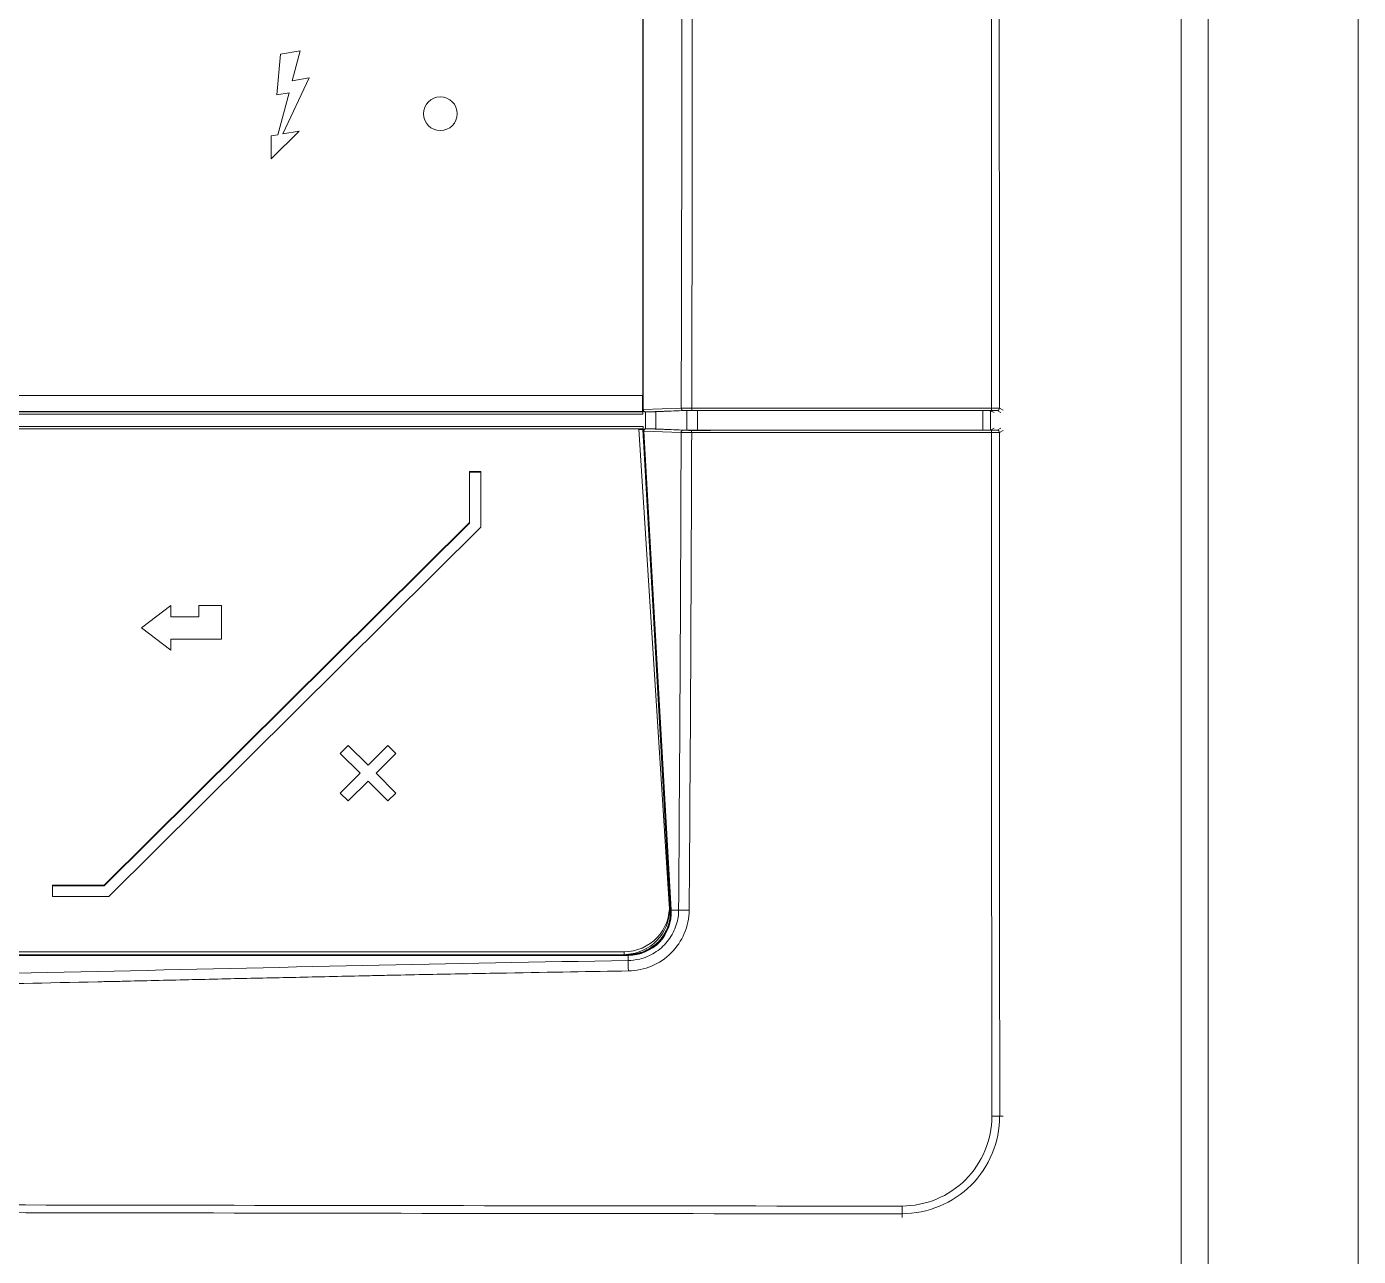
# Model space of a CAD drawing. Extents: x -76427 to 292734, y -42117 to 131250.
# Drawn here: x 14230.7 to 14348.9, y -37284.7 to -37175.6 of the extents above; entities that cross this region are included whole.
import ezdxf

# ---------------------------------------------------------------- set-up
doc = ezdxf.new("R2010")
doc.units = 0
doc.header["$LTSCALE"] = 10
doc.layers.add('XFM7P10PV$0$PV-EQ(50K)', color=252, linetype='Continuous', lineweight=9)
doc.layers.add('XFM7P10PV-200K$0$PV-EQ(50K)', color=22, linetype='Continuous', lineweight=9)

# ---------------------------------------------------------------- blocks, each defined once
blk = doc.blocks.new('XFM7P10PV-200K$0$A$Cf6a59fa3')
for p, q in [((2640, 1699.21), (2640, 1378.79)), ((2653.31, 1378.79), (2653.31, 1699.21)), ((2637.6, 1381.18), (2637.6, 1696.82)), ((2589.81, 1559.83), (2589.81, 1667.55)), ((2589.86, 1667.55), (2589.86, 1560.05)), ((2557.67, 1591.59), (2559.43, 1591.9)), ((2559.43, 1591.9), (2558.71, 1589.24)), ((2557.35, 1587.98), (2557.67, 1591.59)), ((2560.21, 1589.5), (2557.89, 1584.52)), ((2558.71, 1589.24), (2560.21, 1589.5)), ((2558.43, 1588.17), (2557.35, 1587.98)), ((2557.43, 1584.44), (2558.43, 1588.17)), ((2559.32, 1584.77), (2556.86, 1582.31)), ((2557.89, 1584.52), (2559.32, 1584.77)), ((2556.86, 1584.34), (2557.43, 1584.44)), ((2556.86, 1582.31), (2556.86, 1584.34)), ((2398.86, 1561.31), (2589.81, 1561.31)), ((2589.78, 1561.31), (2589.78, 1559.89)), ((2398.82, 1559.85), (2589.81, 1559.85)), ((2398.86, 1559.89), (2589.78, 1559.89)), ((2589.78, 1559.89), (2589.81, 1559.85)), ((2589.83, 1560.05), (2589.83, 1559.65)), ((2589.86, 1560.05), (2593.23, 1560.17)), ((2593.41, 1559.97), (2590.04, 1559.85)), ((2590.04, 1559.85), (2590.06, 1559.85)), ((2590.06, 1558.35), (2590.06, 1559.85)), ((2590.97, 1559.86), (2593.73, 1559.96)), ((2590.97, 1559.86), (2590.97, 1558.34)), ((2593.73, 1558.23), (2593.73, 1559.96)), ((2594.66, 1559.97), (2594.66, 1558.22)), ((2619.98, 1558.23), (2619.98, 1559.96)), ((2620.68, 1559.95), (2621, 1559.79)), ((2620.68, 1559.95), (2620.68, 1558.24)), ((2621.6, 1559.79), (2621.26, 1559.97)), ((2621.46, 1560.17), (2621.8, 1559.99)), ((2589.83, 1559.65), (2398.81, 1559.65)), ((2398.78, 1558.54), (2589.85, 1558.54)), ((2589.85, 1558.34), (2398.78, 1558.34)), ((2592.17, 1516.16), (2589.46, 1558.33)), ((2589.46, 1558.3), (2589.81, 1558.3)), ((2589.81, 1558.3), (2589.85, 1558.34)), ((2592.25, 1515.63), (2589.81, 1558.3)), ((2589.87, 1558.22), (2589.85, 1558.44)), ((2589.87, 1558.14), (2589.87, 1558.22)), ((2592.3, 1515.63), (2589.87, 1558.14)), ((2589.87, 1558.14), (2589.87, 1558.14)), ((2589.92, 1558.15), (2592.35, 1515.66)), ((2593.22, 1558.02), (2589.92, 1558.15)), ((2590.07, 1558.35), (2590.07, 1558.35)), ((2590.1, 1558.35), (2593.4, 1558.22)), ((2590.97, 1558.34), (2593.73, 1558.23)), ((2620.68, 1558.24), (2621, 1558.4)), ((2621.26, 1558.23), (2621.6, 1558.4)), ((2621.8, 1558.2), (2621.46, 1558.03)), ((2574.44, 1550.02), (2574.44, 1554.57)), ((2574.44, 1554.57), (2575.44, 1554.57)), ((2575.44, 1554.51), (2574.44, 1554.51)), ((2575.44, 1554.57), (2575.44, 1549.61)), ((2542.03, 1517.85), (2574.44, 1550.02)), ((2574.44, 1549.96), (2542.03, 1517.79)), ((2575.44, 1549.61), (2542.44, 1516.85)), ((2574.44, 1550.02), (2574.44, 1549.96)), ((2545.34, 1540.68), (2547.94, 1542.67)), ((2547.94, 1542.67), (2547.94, 1541.67)), ((2550.44, 1542.67), (2552.44, 1542.67)), ((2550.44, 1541.67), (2550.44, 1542.67)), ((2552.44, 1542.67), (2552.44, 1539.69)), ((2547.94, 1541.67), (2550.44, 1541.67)), ((2547.94, 1538.7), (2545.34, 1540.68)), ((2545.34, 1540.67), (2545.34, 1540.68)), ((2547.94, 1538.69), (2545.34, 1540.67)), ((2552.44, 1539.69), (2547.94, 1539.69)), ((2547.94, 1539.69), (2547.94, 1538.7)), ((2552.44, 1539.68), (2552.44, 1539.69)), ((2552.44, 1539.68), (2547.94, 1539.68)), ((2547.94, 1538.69), (2547.94, 1538.7)), ((2562.97, 1529.53), (2563.67, 1530.23)), ((2563.67, 1530.23), (2565.44, 1528.48)), ((2565.44, 1528.48), (2567.21, 1530.23)), ((2567.21, 1530.23), (2567.92, 1529.53)), ((2564.73, 1527.78), (2562.97, 1529.53)), ((2562.97, 1529.53), (2562.97, 1529.53)), ((2564.73, 1527.77), (2562.97, 1529.53)), ((2567.92, 1529.53), (2566.15, 1527.78)), ((2567.92, 1529.53), (2566.15, 1527.77)), ((2567.92, 1529.53), (2567.92, 1529.53)), ((2562.97, 1526.02), (2564.73, 1527.78)), ((2565.44, 1527.08), (2563.67, 1525.32)), ((2565.44, 1527.07), (2563.67, 1525.32)), ((2567.21, 1525.32), (2565.44, 1527.08)), ((2565.44, 1527.07), (2565.44, 1527.08)), ((2567.21, 1525.32), (2565.44, 1527.07)), ((2566.15, 1527.78), (2567.92, 1526.02)), ((2563.67, 1525.32), (2562.97, 1526.02)), ((2562.97, 1526.02), (2562.97, 1526.02)), ((2563.67, 1525.32), (2562.97, 1526.02)), ((2567.92, 1526.02), (2567.21, 1525.32)), ((2567.92, 1526.02), (2567.21, 1525.32)), ((2567.92, 1526.02), (2567.92, 1526.02)), ((2563.67, 1525.32), (2563.67, 1525.32)), ((2567.21, 1525.32), (2567.21, 1525.32)), ((2537.44, 1516.85), (2537.44, 1517.85)), ((2537.44, 1517.85), (2542.03, 1517.85)), ((2542.03, 1517.79), (2537.44, 1517.79)), ((2542.03, 1517.85), (2542.03, 1517.79)), ((2542.44, 1516.85), (2537.44, 1516.85)), ((2592.18, 1515.91), (2592.18, 1515.67)), ((2592.3, 1515.63), (2592.25, 1515.63)), ((2593, 1515.63), (2592.35, 1515.63)), ((2592.01, 1513.83), (2592, 1513.83)), ((2593.61, 1513.83), (2593.61, 1513.83)), ((2400.12, 1511.65), (2588.51, 1511.65)), ((2588.51, 1511.6), (2400.12, 1511.6)), ((2400.71, 1511.94), (2588.18, 1511.94)), ((2588.18, 1511.94), (2588.18, 1511.7)), ((2588.36, 1511.7), (2588.51, 1511.7)), ((2588.51, 1511.65), (2588.51, 1511.7)), ((2588.51, 1511.6), (2588.51, 1511.65)), ((2588.51, 1511.15), (2588.51, 1511.6)), ((2621.48, 1497.35), (2621.8, 1497.35)), ((2612.82, 1488.36), (2612.82, 1488.68))]:
    blk.add_line(p, q)
blk.add_circle((2571.86, 1586.31), 1.5)
for centre, major_axis, ratio, start_param, end_param in [((656.98, 1594.58), (0, -4587.73), 0.422264, 1.563297, 1.586704), ((2589.81, 1559.65), (0, -0.2), 0.017455, 2.653786, 3.124139), ((2590.31, 1560.05), (-0.5, 0), 0.010473, 5.846853, 6.051132), ((2590.04, 1560.05), (0.007, -0.2), 0.906194, 4.678481, 6.241901), ((2590.31, 1559.85), (0.3, 0), 0.017455, 2.70526, 2.760797), ((2590.06, 1559.87), (1, 0), 0.017455, 4.712389, 5.846853), ((2593.41, 1560.17), (0.007, -0.2), 0.906194, 4.678481, 6.241901), ((2594.64, 1559.95), (1, 0), 0.017455, 1.54491, 2.70526), ((2594.16, 1560.18), (0, -0.2), 0.026345, 0.017459, 1.563929), ((2619.98, 1559.95), (0.7, 0), 0.017455, 0.034907, 1.568903), ((2620.76, 1560.17), (0.7, 0), 0.010499, 0.034831, 1.569586), ((2620.76, 1560.18), (0, -0.2), 0.001138, 0.017453, 1.563914), ((2621.26, 1560.17), (0, -0.2), 0.999543, 0, 1.570187), ((2590.37, 1558.17), (-0.23, 4.1), 0.121673, 1.473688, 1.553212), ((2589.84, 1558.54), (0.011, -0.2), 0.017429, 0.016493, 1.038638), ((2590.07, 1558.15), (-0.145, 0.138), 0.999678, 5.505386, 7.095949), ((2590.07, 1558.15), (-0.2, -0.011), 0.999982, 4.657658, 6.283185), ((2590.37, 1558.15), (0.5, 0.011), 0.038033, 2.703078, 3.12532), ((2590.1, 1558.15), (0.007, 0.2), 0.906194, 0.041284, 1.604704), ((2590.06, 1558.33), (1, 0), 0.017455, 0.436332, 1.563803), ((2590.37, 1558.35), (-0.3, 0), 0.017594, 0.018594, 0.440836), ((654.64, 1594.6), (0, 4587.23), 0.422618, 4.695174, 4.704415), ((2593.4, 1558.02), (0.007, 0.2), 0.906194, 0.041284, 1.604704), ((2594.13, 1558.03), (-1, 0.001), 0.015405, 0.436287, 1.59715), ((2594.64, 1558.24), (1, 0), 0.017455, 3.577925, 4.738276), ((656.49, 1594.6), (0, -4588.89), 0.422266, 1.553584, 1.562823), ((2594.15, 1558.01), (0, 0.2), 0.026344, 4.705064, 6.265726), ((2619.98, 1558.24), (0.7, 0), 0.017455, 4.714282, 6.248279), ((2620.76, 1558.02), (0, 0.2), 0.001138, 4.705075, 6.265732), ((2620.76, 1558.03), (0.7, 0), 0.014555, 4.713538, 6.248294), ((2621.26, 1558.03), (0, 0.2), 0.999543, 4.712389, 6.282576), ((2795.85, 1594.6), (0, -4997.06), 0.034899, 4.719707, 4.731851), ((2588.18, 1515.91), (4, 0), 0.992546, 4.712389, 6.346996), ((2588.18, 1515.67), (4, 0), 0.992546, 4.75703, 6.283185), ((2592.8, 1515.66), (-0.499, -0.029), 0.121673, 5.84336, 6.265601), ((2592.8, 1515.63), (-0.499, -0.025), 0.107406, 5.844138, 6.26563), ((2593.9, 1515.63), (-1, 0.007), 0.015601, 0.436389, 1.597443), ((2588.51, 1510.25), (-0.014, 1), 0.030868, 4.695075, 5.846631), ((2620.78, 1497.35), (0.7, 0), 0.019449, 4.713504, 6.248272), ((2612.82, 1489.38), (0, -0.7), 0.008902, 0.034908, 1.549759)]:
    blk.add_ellipse(centre, major_axis=major_axis, ratio=ratio, start_param=start_param, end_param=end_param)
for points, knots in [([(2620.76, 1560.17), (2620.75, 1575.84), (2620.75, 1591.51), (2620.75, 1607.52), (2620.75, 1623.53), (2620.76, 1639.88), (2620.76, 1653.41), (2620.77, 1666.94), (2620.78, 1677.65), (2620.78, 1688.36)], [0, 0, 0, 0, 0.366697, 0.366697, 0.366697, 0.749354, 0.749354, 0.749354, 1, 1, 1, 1]), ([(2589.81, 1559.83), (2589.82, 1559.82), (2589.82, 1559.8), (2589.82, 1559.79), (2589.82, 1559.77), (2589.82, 1559.75), (2589.82, 1559.73), (2589.83, 1559.71), (2589.83, 1559.69), (2589.83, 1559.68), (2589.83, 1559.66), (2589.83, 1559.66), (2589.83, 1559.65)], [0, 0, 0, 0, 0.308752, 0.308752, 0.308752, 0.617035, 0.617035, 0.617035, 0.93049, 0.93049, 0.93049, 1, 1, 1, 1]), ([(2590.04, 1559.85), (2590.01, 1559.85), (2589.99, 1559.85), (2589.96, 1559.86), (2589.94, 1559.87), (2589.92, 1559.88), (2589.9, 1559.89), (2589.88, 1559.91), (2589.87, 1559.93), (2589.86, 1559.95), (2589.84, 1559.97), (2589.84, 1559.99), (2589.83, 1560.01), (2589.83, 1560.02), (2589.83, 1560.03), (2589.83, 1560.05)], [0, 0, 0, 0, 0.229156, 0.229156, 0.229156, 0.459161, 0.459161, 0.459161, 0.677018, 0.677018, 0.677018, 0.88663, 0.88663, 0.88663, 1, 1, 1, 1]), ([(2593.23, 1560.17), (2593.28, 1560.18), (2593.34, 1560.18), (2593.42, 1560.18), (2593.5, 1560.18), (2593.59, 1560.18), (2593.69, 1560.18), (2593.79, 1560.18), (2593.9, 1560.18), (2593.98, 1560.18), (2594.06, 1560.18), (2594.11, 1560.18), (2594.16, 1560.18)], [0, 0, 0, 0, 0.290964, 0.290964, 0.290964, 0.581942, 0.581942, 0.581942, 0.872869, 0.872869, 0.872869, 1, 1, 1, 1]), ([(2594.16, 1559.98), (2594.12, 1559.98), (2594.08, 1559.98), (2594.01, 1559.98), (2593.95, 1559.98), (2593.86, 1559.98), (2593.78, 1559.98), (2593.7, 1559.98), (2593.63, 1559.98), (2593.56, 1559.98), (2593.5, 1559.98), (2593.45, 1559.98), (2593.41, 1559.97)], [0, 0, 0, 0, 0.127126, 0.127126, 0.127126, 0.418045, 0.418045, 0.418045, 0.709025, 0.709025, 0.709025, 1, 1, 1, 1]), ([(2594.16, 1560.18), (2594.3, 1560.18), (2594.43, 1560.18), (2594.56, 1560.18), (2595.1, 1560.18), (2595.63, 1560.18), (2596.96, 1560.18), (2598.3, 1560.18), (2600.43, 1560.18), (2604.53, 1560.18), (2608.63, 1560.18), (2614.69, 1560.17), (2620.76, 1560.17)], [0, 0, 0, 0, 0.015039, 0.015039, 0.015039, 0.075197, 0.075197, 0.075197, 0.315828, 0.315828, 0.315828, 1, 1, 1, 1]), ([(2594.66, 1559.97), (2595.76, 1559.97), (2596.85, 1559.97), (2598.66, 1559.97), (2600.47, 1559.97), (2602.99, 1559.97), (2605.51, 1559.97), (2608.04, 1559.97), (2610.56, 1559.97), (2613.09, 1559.97), (2615.39, 1559.97), (2617.69, 1559.96), (2619.98, 1559.96)], [0, 0, 0, 0, 0.129598, 0.129598, 0.129598, 0.428612, 0.428612, 0.428612, 0.727627, 0.727627, 0.727627, 1, 1, 1, 1]), ([(2621.26, 1559.97), (2621.25, 1559.97), (2621.25, 1559.97), (2621.24, 1559.97), (2621.23, 1559.97), (2621.21, 1559.97), (2621.18, 1559.97), (2621.15, 1559.97), (2621.11, 1559.97), (2621.07, 1559.97), (2621.02, 1559.97), (2620.97, 1559.97), (2620.92, 1559.98), (2620.87, 1559.98), (2620.81, 1559.98), (2620.76, 1559.98)], [0, 0, 0, 0, 0.120214, 0.120214, 0.120214, 0.340222, 0.340222, 0.340222, 0.560168, 0.560168, 0.560168, 0.780083, 0.780083, 0.780083, 1, 1, 1, 1]), ([(2589.85, 1558.54), (2589.85, 1558.52), (2589.85, 1558.5), (2589.85, 1558.48), (2589.85, 1558.47), (2589.85, 1558.45), (2589.85, 1558.44)], [0, 0, 0, 0, 0.636696, 0.636696, 0.636696, 1, 1, 1, 1]), ([(2593.4, 1558.22), (2593.42, 1558.22), (2593.44, 1558.22), (2593.48, 1558.22), (2593.51, 1558.22), (2593.58, 1558.22), (2593.65, 1558.22), (2593.72, 1558.22), (2593.8, 1558.21), (2593.89, 1558.21), (2593.97, 1558.21), (2594.06, 1558.21), (2594.15, 1558.21)], [0, 0, 0, 0, 0.127311, 0.127311, 0.127311, 0.418207, 0.418207, 0.418207, 0.709104, 0.709104, 0.709104, 1, 1, 1, 1]), ([(2620.76, 1558.02), (2620.62, 1558.02), (2620.49, 1558.02), (2620.36, 1558.02), (2619.82, 1558.02), (2619.29, 1558.02), (2617.96, 1558.02), (2616.62, 1558.02), (2614.49, 1558.02), (2610.39, 1558.02), (2606.29, 1558.02), (2600.22, 1558.01), (2594.16, 1558.01)], [0, 0, 0, 0, 0.015035, 0.015035, 0.015035, 0.075175, 0.075175, 0.075175, 0.315738, 0.315738, 0.315738, 1, 1, 1, 1]), ([(2594.66, 1558.22), (2597.19, 1558.23), (2599.71, 1558.23), (2602.23, 1558.23), (2604.76, 1558.23), (2607.28, 1558.23), (2609.81, 1558.23), (2612.33, 1558.23), (2614.85, 1558.23), (2616.55, 1558.23), (2618.25, 1558.23), (2619.12, 1558.23), (2619.98, 1558.23)], [0, 0, 0, 0, 0.299014, 0.299014, 0.299014, 0.598029, 0.598029, 0.598029, 0.897043, 0.897043, 0.897043, 1, 1, 1, 1]), ([(2620.76, 1558.22), (2620.79, 1558.22), (2620.82, 1558.22), (2620.86, 1558.22), (2620.9, 1558.22), (2620.96, 1558.22), (2621.01, 1558.22), (2621.05, 1558.22), (2621.1, 1558.22), (2621.14, 1558.22), (2621.17, 1558.22), (2621.2, 1558.22), (2621.22, 1558.23), (2621.24, 1558.23), (2621.25, 1558.23), (2621.26, 1558.23)], [0, 0, 0, 0, 0.119982, 0.119982, 0.119982, 0.339975, 0.339975, 0.339975, 0.55998, 0.55998, 0.55998, 0.77999, 0.77999, 0.77999, 1, 1, 1, 1]), ([(2620.79, 1497.33), (2620.79, 1497.8), (2620.78, 1498.27), (2620.78, 1498.73), (2620.78, 1500.6), (2620.78, 1502.47), (2620.78, 1507.13), (2620.78, 1511.8), (2620.77, 1519.26), (2620.77, 1528.21), (2620.76, 1537.16), (2620.76, 1547.59), (2620.76, 1558.02)], [0, 0, 0, 0, 0.023068, 0.023068, 0.023068, 0.115339, 0.115339, 0.115339, 0.484427, 0.484427, 0.484427, 1, 1, 1, 1]), ([(2588.51, 1511.7), (2588.93, 1511.7), (2589.36, 1511.77), (2589.75, 1511.91), (2590.15, 1512.05), (2590.52, 1512.25), (2590.85, 1512.51), (2591.18, 1512.77), (2591.46, 1513.09), (2591.69, 1513.45), (2591.91, 1513.8), (2592.07, 1514.19), (2592.16, 1514.56), (2592.24, 1514.94), (2592.27, 1515.29), (2592.25, 1515.63)], [0, 0, 0, 0, 0.207182, 0.207182, 0.207182, 0.414427, 0.414427, 0.414427, 0.621796, 0.621796, 0.621796, 0.828917, 0.828917, 0.828917, 1, 1, 1, 1]), ([(2592.35, 1515.63), (2592.41, 1514.6), (2592.02, 1513.54), (2590.59, 1512.05), (2589.56, 1511.6), (2588.51, 1511.6)], [0, 0, 0, 0, 0.5, 0.5, 1, 1, 1, 1]), ([(2588.51, 1511.15), (2588.51, 1511.15), (2588.51, 1511.15), (2588.51, 1511.15), (2588.83, 1511.16), (2589.15, 1511.2), (2589.55, 1511.29), (2589.95, 1511.38), (2590.43, 1511.58), (2590.86, 1511.84), (2591.29, 1512.11), (2591.68, 1512.45), (2591.99, 1512.84), (2592.31, 1513.23), (2592.56, 1513.68), (2592.73, 1514.15), (2592.9, 1514.63), (2592.99, 1515.13), (2593, 1515.38), (2593, 1515.63), (2593, 1515.63), (2593, 1515.63)], [0, 0, 0, 0, 0.000009, 0.000009, 0.000009, 0.134863, 0.134863, 0.134863, 0.353111, 0.353111, 0.353111, 0.569371, 0.569371, 0.569371, 0.784753, 0.784753, 0.784753, 0.999991, 0.999991, 0.999991, 1, 1, 1, 1]), ([(2588.51, 1511.65), (2589.54, 1511.65), (2590.56, 1512.09), (2591.97, 1513.55), (2592.36, 1514.58), (2592.3, 1515.61)], [0, 0, 0, 0, 0.5, 0.5, 1, 1, 1, 1]), ([(2593.93, 1515.62), (2593.92, 1514.2), (2593.33, 1512.82), (2591.35, 1510.84), (2589.96, 1510.25), (2588.54, 1510.23)], [0, 0, 0, 0, 0.5, 0.5, 1, 1, 1, 1]), ([(2592.3, 1515.61), (2592.3, 1515.62), (2592.3, 1515.63), (2592.3, 1515.63), (2592.3, 1515.63), (2592.3, 1515.63), (2592.3, 1515.63)], [0, 0, 0, 0, 0.997539, 0.997539, 0.997539, 1, 1, 1, 1]), ([(2588.54, 1510.23), (2585.31, 1510.18), (2581.68, 1510.12), (2575.76, 1510.01), (2573.71, 1509.98), (2570.52, 1509.91), (2569.44, 1509.89), (2567.79, 1509.86), (2566.96, 1509.84), (2566.12, 1509.82), (2565.56, 1509.81), (2565.25, 1509.8), (2562.97, 1509.75), (2560.98, 1509.71), (2558.04, 1509.64), (2557.07, 1509.62), (2555.14, 1509.58), (2554.22, 1509.56), (2551.23, 1509.49), (2549.25, 1509.44), (2546.31, 1509.38), (2544.84, 1509.34), (2543.15, 1509.3), (2542.42, 1509.29), (2541.94, 1509.28), (2541.74, 1509.27), (2536.92, 1509.17), (2532.74, 1509.08), (2526.88, 1508.96), (2524.99, 1508.93), (2522.27, 1508.88), (2521.37, 1508.87), (2520.06, 1508.85), (2519.41, 1508.84), (2518.76, 1508.83), (2518.33, 1508.82), (2518.17, 1508.82), (2509.69, 1508.7), (2501.92, 1508.64), (2490.55, 1508.64), (2486.71, 1508.65), (2480.83, 1508.7), (2478.85, 1508.71), (2475.84, 1508.75), (2474.84, 1508.76), (2473.31, 1508.78), (2472.55, 1508.79), (2471.78, 1508.8), (2471.27, 1508.81), (2470.97, 1508.81), (2467.37, 1508.87), (2463.74, 1508.93), (2457.88, 1509.04), (2455.86, 1509.08), (2452.7, 1509.15), (2451.63, 1509.17), (2449.99, 1509.21), (2449.17, 1509.22), (2448.19, 1509.25), (2447.76, 1509.25), (2447.48, 1509.26), (2447.3, 1509.27), (2445.6, 1509.3), (2443.83, 1509.34), (2440.89, 1509.41), (2439.87, 1509.43), (2438.26, 1509.47), (2437.71, 1509.48), (2436.87, 1509.5), (2436.58, 1509.51), (2436.01, 1509.52), (2435.66, 1509.53), (2433.52, 1509.58), (2431.59, 1509.62), (2428.65, 1509.69), (2427.16, 1509.72), (2425.66, 1509.75), (2424.66, 1509.78), (2424.19, 1509.79), (2415.09, 1509.98), (2407.12, 1510.13), (2400.09, 1510.23)], [0, 0, 0, 0, 0.0625, 0.0625, 0.09375, 0.09375, 0.109375, 0.109375, 0.117187, 0.121094, 0.121094, 0.125, 0.125, 0.15625, 0.15625, 0.171875, 0.171875, 0.1875, 0.1875, 0.21875, 0.21875, 0.234375, 0.242187, 0.246094, 0.246094, 0.25, 0.25, 0.3125, 0.3125, 0.34375, 0.34375, 0.359375, 0.359375, 0.367187, 0.371094, 0.371094, 0.375, 0.375, 0.5, 0.5, 0.5625, 0.5625, 0.59375, 0.59375, 0.609375, 0.609375, 0.617187, 0.621094, 0.621094, 0.625, 0.625, 0.6875, 0.6875, 0.71875, 0.71875, 0.734375, 0.734375, 0.742187, 0.746094, 0.748047, 0.748047, 0.75, 0.75, 0.78125, 0.78125, 0.796875, 0.796875, 0.804687, 0.804687, 0.808594, 0.808594, 0.8125, 0.8125, 0.84375, 0.84375, 0.859375, 0.867187, 0.867187, 0.875, 0.875, 1, 1, 1, 1]), ([(2400.12, 1511.15), (2431.53, 1510.7), (2462.87, 1509.56), (2525.76, 1509.56), (2557.11, 1510.7), (2588.51, 1511.15)], [0, 0, 0, 0, 0.5, 0.5, 1, 1, 1, 1]), ([(2621.48, 1497.35), (2621.49, 1495.06), (2620.55, 1492.82), (2617.35, 1489.62), (2615.11, 1488.68), (2612.82, 1488.68)], [0, 0, 0, 0, 0.5, 0.5, 1, 1, 1, 1]), ([(2612.82, 1489.36), (2614.93, 1489.36), (2616.99, 1490.23), (2619.93, 1493.17), (2620.79, 1495.23), (2620.79, 1497.33)], [0, 0, 0, 0, 0.5, 0.5, 1, 1, 1, 1]), ([(2375.81, 1489.36), (2395.57, 1489.37), (2415.32, 1489.4), (2454.79, 1489.46), (2474.52, 1489.5), (2514.06, 1489.5), (2533.81, 1489.46), (2573.3, 1489.4), (2593.05, 1489.37), (2612.82, 1489.36)], [0, 0, 0, 0, 0.25, 0.25, 0.5, 0.5, 0.75, 0.75, 1, 1, 1, 1]), ([(2612.82, 1488.68), (2593.05, 1488.68), (2573.31, 1488.71), (2533.83, 1488.78), (2514.09, 1488.81), (2474.55, 1488.81), (2454.81, 1488.78), (2415.33, 1488.71), (2395.58, 1488.68), (2375.82, 1488.68)], [0, 0, 0, 0, 0.25, 0.25, 0.5, 0.5, 0.75, 0.75, 1, 1, 1, 1])]:
    blk.add_open_spline(points, degree=3, knots=knots)
for points in [[(2621.48, 1688.35), (2621.45, 1645.63), (2621.45, 1602.9), (2621.46, 1560.17)], [(2593.23, 1560.17), (2593.34, 1595.97), (2593.28, 1631.76), (2593.04, 1667.55)], [(2620.76, 1559.98), (2611.89, 1559.98), (2603.02, 1559.98), (2594.16, 1559.98)], [(2590.06, 1558.35), (2590.06, 1558.35), (2590.07, 1558.35), (2590.07, 1558.35)], [(2594.15, 1558.21), (2603.02, 1558.22), (2611.89, 1558.22), (2620.76, 1558.22)], [(2592.35, 1515.66), (2592.35, 1515.65), (2592.35, 1515.64), (2592.35, 1515.63)]]:
    blk.add_open_spline(points, degree=3)
blk = doc.blocks.new('XFM7P10PV-200K')
at = {"layer": 'XFM7P10PV-200K$0$PV-EQ(50K)'}
blk.add_blockref('XFM7P10PV-200K$0$A$Cf6a59fa3', (11695.6, -38769.63), dxfattribs=at)
blk = doc.blocks.new('XFM7P10PV$0$A$Cf6a59fa3')
for p, q in [((2640, 1699.21), (2640, 1378.79)), ((2653.31, 1378.79), (2653.31, 1699.21)), ((2637.6, 1381.18), (2637.6, 1696.82)), ((2589.81, 1559.83), (2589.81, 1667.55)), ((2589.86, 1667.55), (2589.86, 1560.05)), ((2557.67, 1591.59), (2559.43, 1591.9)), ((2559.43, 1591.9), (2558.71, 1589.24)), ((2557.35, 1587.98), (2557.67, 1591.59)), ((2560.21, 1589.5), (2557.89, 1584.52)), ((2558.71, 1589.24), (2560.21, 1589.5)), ((2558.43, 1588.17), (2557.35, 1587.98)), ((2557.43, 1584.44), (2558.43, 1588.17)), ((2559.32, 1584.77), (2556.86, 1582.31)), ((2557.89, 1584.52), (2559.32, 1584.77)), ((2556.86, 1584.34), (2557.43, 1584.44)), ((2556.86, 1582.31), (2556.86, 1584.34)), ((2398.86, 1561.31), (2589.81, 1561.31)), ((2589.78, 1561.31), (2589.78, 1559.89)), ((2398.82, 1559.85), (2589.81, 1559.85)), ((2398.86, 1559.89), (2589.78, 1559.89)), ((2589.78, 1559.89), (2589.81, 1559.85)), ((2589.83, 1560.05), (2589.83, 1559.65)), ((2589.86, 1560.05), (2593.23, 1560.17)), ((2593.41, 1559.97), (2590.04, 1559.85)), ((2590.04, 1559.85), (2590.06, 1559.85)), ((2590.06, 1558.35), (2590.06, 1559.85)), ((2590.97, 1559.86), (2593.73, 1559.96)), ((2590.97, 1559.86), (2590.97, 1558.34)), ((2593.73, 1558.23), (2593.73, 1559.96)), ((2594.66, 1559.97), (2594.66, 1558.22)), ((2619.98, 1558.23), (2619.98, 1559.96)), ((2620.68, 1559.95), (2621, 1559.79)), ((2620.68, 1559.95), (2620.68, 1558.24)), ((2621.6, 1559.79), (2621.26, 1559.97)), ((2621.46, 1560.17), (2621.8, 1559.99)), ((2589.83, 1559.65), (2398.81, 1559.65)), ((2398.78, 1558.54), (2589.85, 1558.54)), ((2589.85, 1558.34), (2398.78, 1558.34)), ((2592.17, 1516.16), (2589.46, 1558.33)), ((2589.46, 1558.3), (2589.81, 1558.3)), ((2589.81, 1558.3), (2589.85, 1558.34)), ((2592.25, 1515.63), (2589.81, 1558.3)), ((2589.87, 1558.22), (2589.85, 1558.44)), ((2589.87, 1558.14), (2589.87, 1558.22)), ((2592.3, 1515.63), (2589.87, 1558.14)), ((2589.87, 1558.14), (2589.87, 1558.14)), ((2589.92, 1558.15), (2592.35, 1515.66)), ((2593.22, 1558.02), (2589.92, 1558.15)), ((2590.07, 1558.35), (2590.07, 1558.35)), ((2590.1, 1558.35), (2593.4, 1558.22)), ((2590.97, 1558.34), (2593.73, 1558.23)), ((2620.68, 1558.24), (2621, 1558.4)), ((2621.26, 1558.23), (2621.6, 1558.4)), ((2621.8, 1558.2), (2621.46, 1558.03)), ((2574.44, 1550.02), (2574.44, 1554.57)), ((2574.44, 1554.57), (2575.44, 1554.57)), ((2575.44, 1554.51), (2574.44, 1554.51)), ((2575.44, 1554.57), (2575.44, 1549.61)), ((2542.03, 1517.85), (2574.44, 1550.02)), ((2574.44, 1549.96), (2542.03, 1517.79)), ((2575.44, 1549.61), (2542.44, 1516.85)), ((2574.44, 1550.02), (2574.44, 1549.96)), ((2545.34, 1540.68), (2547.94, 1542.67)), ((2547.94, 1542.67), (2547.94, 1541.67)), ((2550.44, 1542.67), (2552.44, 1542.67)), ((2550.44, 1541.67), (2550.44, 1542.67)), ((2552.44, 1542.67), (2552.44, 1539.69)), ((2547.94, 1541.67), (2550.44, 1541.67)), ((2547.94, 1538.7), (2545.34, 1540.68)), ((2545.34, 1540.67), (2545.34, 1540.68)), ((2547.94, 1538.69), (2545.34, 1540.67)), ((2552.44, 1539.69), (2547.94, 1539.69)), ((2547.94, 1539.69), (2547.94, 1538.7)), ((2552.44, 1539.68), (2552.44, 1539.69)), ((2552.44, 1539.68), (2547.94, 1539.68)), ((2547.94, 1538.69), (2547.94, 1538.7)), ((2562.97, 1529.53), (2563.67, 1530.23)), ((2563.67, 1530.23), (2565.44, 1528.48)), ((2565.44, 1528.48), (2567.21, 1530.23)), ((2567.21, 1530.23), (2567.92, 1529.53)), ((2564.73, 1527.78), (2562.97, 1529.53)), ((2562.97, 1529.53), (2562.97, 1529.53)), ((2564.73, 1527.77), (2562.97, 1529.53)), ((2567.92, 1529.53), (2566.15, 1527.78)), ((2567.92, 1529.53), (2566.15, 1527.77)), ((2567.92, 1529.53), (2567.92, 1529.53)), ((2562.97, 1526.02), (2564.73, 1527.78)), ((2565.44, 1527.08), (2563.67, 1525.32)), ((2565.44, 1527.07), (2563.67, 1525.32)), ((2567.21, 1525.32), (2565.44, 1527.08)), ((2565.44, 1527.07), (2565.44, 1527.08)), ((2567.21, 1525.32), (2565.44, 1527.07)), ((2566.15, 1527.78), (2567.92, 1526.02)), ((2563.67, 1525.32), (2562.97, 1526.02)), ((2562.97, 1526.02), (2562.97, 1526.02)), ((2563.67, 1525.32), (2562.97, 1526.02)), ((2567.92, 1526.02), (2567.21, 1525.32)), ((2567.92, 1526.02), (2567.21, 1525.32)), ((2567.92, 1526.02), (2567.92, 1526.02)), ((2563.67, 1525.32), (2563.67, 1525.32)), ((2567.21, 1525.32), (2567.21, 1525.32)), ((2537.44, 1516.85), (2537.44, 1517.85)), ((2537.44, 1517.85), (2542.03, 1517.85)), ((2542.03, 1517.79), (2537.44, 1517.79)), ((2542.03, 1517.85), (2542.03, 1517.79)), ((2542.44, 1516.85), (2537.44, 1516.85)), ((2592.18, 1515.91), (2592.18, 1515.67)), ((2592.3, 1515.63), (2592.25, 1515.63)), ((2593, 1515.63), (2592.35, 1515.63)), ((2592.01, 1513.83), (2592, 1513.83)), ((2593.61, 1513.83), (2593.61, 1513.83)), ((2400.12, 1511.65), (2588.51, 1511.65)), ((2588.51, 1511.6), (2400.12, 1511.6)), ((2400.71, 1511.94), (2588.18, 1511.94)), ((2588.18, 1511.94), (2588.18, 1511.7)), ((2588.36, 1511.7), (2588.51, 1511.7)), ((2588.51, 1511.65), (2588.51, 1511.7)), ((2588.51, 1511.6), (2588.51, 1511.65)), ((2588.51, 1511.15), (2588.51, 1511.6)), ((2621.48, 1497.35), (2621.8, 1497.35)), ((2612.82, 1488.36), (2612.82, 1488.68))]:
    blk.add_line(p, q)
blk.add_circle((2571.86, 1586.31), 1.5)
for centre, major_axis, ratio, start_param, end_param in [((656.98, 1594.58), (0, -4587.73), 0.422264, 1.563297, 1.586704), ((2589.81, 1559.65), (0, -0.2), 0.017455, 2.653786, 3.124139), ((2590.31, 1560.05), (-0.5, 0), 0.010473, 5.846853, 6.051132), ((2590.04, 1560.05), (0.007, -0.2), 0.906194, 4.678481, 6.241901), ((2590.31, 1559.85), (0.3, 0), 0.017455, 2.70526, 2.760797), ((2590.06, 1559.87), (1, 0), 0.017455, 4.712389, 5.846853), ((2593.41, 1560.17), (0.007, -0.2), 0.906194, 4.678481, 6.241901), ((2594.64, 1559.95), (1, 0), 0.017455, 1.54491, 2.70526), ((2594.16, 1560.18), (0, -0.2), 0.026345, 0.017459, 1.563929), ((2619.98, 1559.95), (0.7, 0), 0.017455, 0.034907, 1.568903), ((2620.76, 1560.17), (0.7, 0), 0.010499, 0.034831, 1.569586), ((2620.76, 1560.18), (0, -0.2), 0.001138, 0.017453, 1.563914), ((2621.26, 1560.17), (0, -0.2), 0.999543, 0, 1.570187), ((2590.37, 1558.17), (-0.23, 4.1), 0.121673, 1.473688, 1.553212), ((2589.84, 1558.54), (0.011, -0.2), 0.017429, 0.016493, 1.038638), ((2590.07, 1558.15), (-0.145, 0.138), 0.999678, 5.505386, 7.095949), ((2590.07, 1558.15), (-0.2, -0.011), 0.999982, 4.657658, 6.283185), ((2590.37, 1558.15), (0.5, 0.011), 0.038033, 2.703078, 3.12532), ((2590.1, 1558.15), (0.007, 0.2), 0.906194, 0.041284, 1.604704), ((2590.06, 1558.33), (1, 0), 0.017455, 0.436332, 1.563803), ((2590.37, 1558.35), (-0.3, 0), 0.017594, 0.018594, 0.440836), ((654.64, 1594.6), (0, 4587.23), 0.422618, 4.695174, 4.704415), ((2593.4, 1558.02), (0.007, 0.2), 0.906194, 0.041284, 1.604704), ((2594.13, 1558.03), (-1, 0.001), 0.015405, 0.436287, 1.59715), ((2594.64, 1558.24), (1, 0), 0.017455, 3.577925, 4.738276), ((656.49, 1594.6), (0, -4588.89), 0.422266, 1.553584, 1.562823), ((2594.15, 1558.01), (0, 0.2), 0.026344, 4.705064, 6.265726), ((2619.98, 1558.24), (0.7, 0), 0.017455, 4.714282, 6.248279), ((2620.76, 1558.02), (0, 0.2), 0.001138, 4.705075, 6.265732), ((2620.76, 1558.03), (0.7, 0), 0.014555, 4.713538, 6.248294), ((2621.26, 1558.03), (0, 0.2), 0.999543, 4.712389, 6.282576), ((2795.85, 1594.6), (0, -4997.06), 0.034899, 4.719707, 4.731851), ((2588.18, 1515.91), (4, 0), 0.992546, 4.712389, 6.346996), ((2588.18, 1515.67), (4, 0), 0.992546, 4.75703, 6.283185), ((2592.8, 1515.66), (-0.499, -0.029), 0.121673, 5.84336, 6.265601), ((2592.8, 1515.63), (-0.499, -0.025), 0.107406, 5.844138, 6.26563), ((2593.9, 1515.63), (-1, 0.007), 0.015601, 0.436389, 1.597443), ((2588.51, 1510.25), (-0.014, 1), 0.030868, 4.695075, 5.846631), ((2620.78, 1497.35), (0.7, 0), 0.019449, 4.713504, 6.248272), ((2612.82, 1489.38), (0, -0.7), 0.008902, 0.034908, 1.549759)]:
    blk.add_ellipse(centre, major_axis=major_axis, ratio=ratio, start_param=start_param, end_param=end_param)
for points, knots in [([(2620.76, 1560.17), (2620.75, 1575.84), (2620.75, 1591.51), (2620.75, 1607.52), (2620.75, 1623.53), (2620.76, 1639.88), (2620.76, 1653.41), (2620.77, 1666.94), (2620.78, 1677.65), (2620.78, 1688.36)], [0, 0, 0, 0, 0.366697, 0.366697, 0.366697, 0.749354, 0.749354, 0.749354, 1, 1, 1, 1]), ([(2589.81, 1559.83), (2589.82, 1559.82), (2589.82, 1559.8), (2589.82, 1559.79), (2589.82, 1559.77), (2589.82, 1559.75), (2589.82, 1559.73), (2589.83, 1559.71), (2589.83, 1559.69), (2589.83, 1559.68), (2589.83, 1559.66), (2589.83, 1559.66), (2589.83, 1559.65)], [0, 0, 0, 0, 0.308752, 0.308752, 0.308752, 0.617035, 0.617035, 0.617035, 0.93049, 0.93049, 0.93049, 1, 1, 1, 1]), ([(2590.04, 1559.85), (2590.01, 1559.85), (2589.99, 1559.85), (2589.96, 1559.86), (2589.94, 1559.87), (2589.92, 1559.88), (2589.9, 1559.89), (2589.88, 1559.91), (2589.87, 1559.93), (2589.86, 1559.95), (2589.84, 1559.97), (2589.84, 1559.99), (2589.83, 1560.01), (2589.83, 1560.02), (2589.83, 1560.03), (2589.83, 1560.05)], [0, 0, 0, 0, 0.229156, 0.229156, 0.229156, 0.459161, 0.459161, 0.459161, 0.677018, 0.677018, 0.677018, 0.88663, 0.88663, 0.88663, 1, 1, 1, 1]), ([(2593.23, 1560.17), (2593.28, 1560.18), (2593.34, 1560.18), (2593.42, 1560.18), (2593.5, 1560.18), (2593.59, 1560.18), (2593.69, 1560.18), (2593.79, 1560.18), (2593.9, 1560.18), (2593.98, 1560.18), (2594.06, 1560.18), (2594.11, 1560.18), (2594.16, 1560.18)], [0, 0, 0, 0, 0.290964, 0.290964, 0.290964, 0.581942, 0.581942, 0.581942, 0.872869, 0.872869, 0.872869, 1, 1, 1, 1]), ([(2594.16, 1559.98), (2594.12, 1559.98), (2594.08, 1559.98), (2594.01, 1559.98), (2593.95, 1559.98), (2593.86, 1559.98), (2593.78, 1559.98), (2593.7, 1559.98), (2593.63, 1559.98), (2593.56, 1559.98), (2593.5, 1559.98), (2593.45, 1559.98), (2593.41, 1559.97)], [0, 0, 0, 0, 0.127126, 0.127126, 0.127126, 0.418045, 0.418045, 0.418045, 0.709025, 0.709025, 0.709025, 1, 1, 1, 1]), ([(2594.16, 1560.18), (2594.3, 1560.18), (2594.43, 1560.18), (2594.56, 1560.18), (2595.1, 1560.18), (2595.63, 1560.18), (2596.96, 1560.18), (2598.3, 1560.18), (2600.43, 1560.18), (2604.53, 1560.18), (2608.63, 1560.18), (2614.69, 1560.17), (2620.76, 1560.17)], [0, 0, 0, 0, 0.015039, 0.015039, 0.015039, 0.075197, 0.075197, 0.075197, 0.315828, 0.315828, 0.315828, 1, 1, 1, 1]), ([(2594.66, 1559.97), (2595.76, 1559.97), (2596.85, 1559.97), (2598.66, 1559.97), (2600.47, 1559.97), (2602.99, 1559.97), (2605.51, 1559.97), (2608.04, 1559.97), (2610.56, 1559.97), (2613.09, 1559.97), (2615.39, 1559.97), (2617.69, 1559.96), (2619.98, 1559.96)], [0, 0, 0, 0, 0.129598, 0.129598, 0.129598, 0.428612, 0.428612, 0.428612, 0.727627, 0.727627, 0.727627, 1, 1, 1, 1]), ([(2621.26, 1559.97), (2621.25, 1559.97), (2621.25, 1559.97), (2621.24, 1559.97), (2621.23, 1559.97), (2621.21, 1559.97), (2621.18, 1559.97), (2621.15, 1559.97), (2621.11, 1559.97), (2621.07, 1559.97), (2621.02, 1559.97), (2620.97, 1559.97), (2620.92, 1559.98), (2620.87, 1559.98), (2620.81, 1559.98), (2620.76, 1559.98)], [0, 0, 0, 0, 0.120214, 0.120214, 0.120214, 0.340222, 0.340222, 0.340222, 0.560168, 0.560168, 0.560168, 0.780083, 0.780083, 0.780083, 1, 1, 1, 1]), ([(2589.85, 1558.54), (2589.85, 1558.52), (2589.85, 1558.5), (2589.85, 1558.48), (2589.85, 1558.47), (2589.85, 1558.45), (2589.85, 1558.44)], [0, 0, 0, 0, 0.636696, 0.636696, 0.636696, 1, 1, 1, 1]), ([(2593.4, 1558.22), (2593.42, 1558.22), (2593.44, 1558.22), (2593.48, 1558.22), (2593.51, 1558.22), (2593.58, 1558.22), (2593.65, 1558.22), (2593.72, 1558.22), (2593.8, 1558.21), (2593.89, 1558.21), (2593.97, 1558.21), (2594.06, 1558.21), (2594.15, 1558.21)], [0, 0, 0, 0, 0.127311, 0.127311, 0.127311, 0.418207, 0.418207, 0.418207, 0.709104, 0.709104, 0.709104, 1, 1, 1, 1]), ([(2620.76, 1558.02), (2620.62, 1558.02), (2620.49, 1558.02), (2620.36, 1558.02), (2619.82, 1558.02), (2619.29, 1558.02), (2617.96, 1558.02), (2616.62, 1558.02), (2614.49, 1558.02), (2610.39, 1558.02), (2606.29, 1558.02), (2600.22, 1558.01), (2594.16, 1558.01)], [0, 0, 0, 0, 0.015035, 0.015035, 0.015035, 0.075175, 0.075175, 0.075175, 0.315738, 0.315738, 0.315738, 1, 1, 1, 1]), ([(2594.66, 1558.22), (2597.19, 1558.23), (2599.71, 1558.23), (2602.23, 1558.23), (2604.76, 1558.23), (2607.28, 1558.23), (2609.81, 1558.23), (2612.33, 1558.23), (2614.85, 1558.23), (2616.55, 1558.23), (2618.25, 1558.23), (2619.12, 1558.23), (2619.98, 1558.23)], [0, 0, 0, 0, 0.299014, 0.299014, 0.299014, 0.598029, 0.598029, 0.598029, 0.897043, 0.897043, 0.897043, 1, 1, 1, 1]), ([(2620.76, 1558.22), (2620.79, 1558.22), (2620.82, 1558.22), (2620.86, 1558.22), (2620.9, 1558.22), (2620.96, 1558.22), (2621.01, 1558.22), (2621.05, 1558.22), (2621.1, 1558.22), (2621.14, 1558.22), (2621.17, 1558.22), (2621.2, 1558.22), (2621.22, 1558.23), (2621.24, 1558.23), (2621.25, 1558.23), (2621.26, 1558.23)], [0, 0, 0, 0, 0.119982, 0.119982, 0.119982, 0.339975, 0.339975, 0.339975, 0.55998, 0.55998, 0.55998, 0.77999, 0.77999, 0.77999, 1, 1, 1, 1]), ([(2620.79, 1497.33), (2620.79, 1497.8), (2620.78, 1498.27), (2620.78, 1498.73), (2620.78, 1500.6), (2620.78, 1502.47), (2620.78, 1507.13), (2620.78, 1511.8), (2620.77, 1519.26), (2620.77, 1528.21), (2620.76, 1537.16), (2620.76, 1547.59), (2620.76, 1558.02)], [0, 0, 0, 0, 0.023068, 0.023068, 0.023068, 0.115339, 0.115339, 0.115339, 0.484427, 0.484427, 0.484427, 1, 1, 1, 1]), ([(2588.51, 1511.7), (2588.93, 1511.7), (2589.36, 1511.77), (2589.75, 1511.91), (2590.15, 1512.05), (2590.52, 1512.25), (2590.85, 1512.51), (2591.18, 1512.77), (2591.46, 1513.09), (2591.69, 1513.45), (2591.91, 1513.8), (2592.07, 1514.19), (2592.16, 1514.56), (2592.24, 1514.94), (2592.27, 1515.29), (2592.25, 1515.63)], [0, 0, 0, 0, 0.207182, 0.207182, 0.207182, 0.414427, 0.414427, 0.414427, 0.621796, 0.621796, 0.621796, 0.828917, 0.828917, 0.828917, 1, 1, 1, 1]), ([(2592.35, 1515.63), (2592.41, 1514.6), (2592.02, 1513.54), (2590.59, 1512.05), (2589.56, 1511.6), (2588.51, 1511.6)], [0, 0, 0, 0, 0.5, 0.5, 1, 1, 1, 1]), ([(2588.51, 1511.15), (2588.51, 1511.15), (2588.51, 1511.15), (2588.51, 1511.15), (2588.83, 1511.16), (2589.15, 1511.2), (2589.55, 1511.29), (2589.95, 1511.38), (2590.43, 1511.58), (2590.86, 1511.84), (2591.29, 1512.11), (2591.68, 1512.45), (2591.99, 1512.84), (2592.31, 1513.23), (2592.56, 1513.68), (2592.73, 1514.15), (2592.9, 1514.63), (2592.99, 1515.13), (2593, 1515.38), (2593, 1515.63), (2593, 1515.63), (2593, 1515.63)], [0, 0, 0, 0, 0.000009, 0.000009, 0.000009, 0.134863, 0.134863, 0.134863, 0.353111, 0.353111, 0.353111, 0.569371, 0.569371, 0.569371, 0.784753, 0.784753, 0.784753, 0.999991, 0.999991, 0.999991, 1, 1, 1, 1]), ([(2588.51, 1511.65), (2589.54, 1511.65), (2590.56, 1512.09), (2591.97, 1513.55), (2592.36, 1514.58), (2592.3, 1515.61)], [0, 0, 0, 0, 0.5, 0.5, 1, 1, 1, 1]), ([(2593.93, 1515.62), (2593.92, 1514.2), (2593.33, 1512.82), (2591.35, 1510.84), (2589.96, 1510.25), (2588.54, 1510.23)], [0, 0, 0, 0, 0.5, 0.5, 1, 1, 1, 1]), ([(2592.3, 1515.61), (2592.3, 1515.62), (2592.3, 1515.63), (2592.3, 1515.63), (2592.3, 1515.63), (2592.3, 1515.63), (2592.3, 1515.63)], [0, 0, 0, 0, 0.997539, 0.997539, 0.997539, 1, 1, 1, 1]), ([(2588.54, 1510.23), (2585.31, 1510.18), (2581.68, 1510.12), (2575.76, 1510.01), (2573.71, 1509.98), (2570.52, 1509.91), (2569.44, 1509.89), (2567.79, 1509.86), (2566.96, 1509.84), (2566.12, 1509.82), (2565.56, 1509.81), (2565.25, 1509.8), (2562.97, 1509.75), (2560.98, 1509.71), (2558.04, 1509.64), (2557.07, 1509.62), (2555.14, 1509.58), (2554.22, 1509.56), (2551.23, 1509.49), (2549.25, 1509.44), (2546.31, 1509.38), (2544.84, 1509.34), (2543.15, 1509.3), (2542.42, 1509.29), (2541.94, 1509.28), (2541.74, 1509.27), (2536.92, 1509.17), (2532.74, 1509.08), (2526.88, 1508.96), (2524.99, 1508.93), (2522.27, 1508.88), (2521.37, 1508.87), (2520.06, 1508.85), (2519.41, 1508.84), (2518.76, 1508.83), (2518.33, 1508.82), (2518.17, 1508.82), (2509.69, 1508.7), (2501.92, 1508.64), (2490.55, 1508.64), (2486.71, 1508.65), (2480.83, 1508.7), (2478.85, 1508.71), (2475.84, 1508.75), (2474.84, 1508.76), (2473.31, 1508.78), (2472.55, 1508.79), (2471.78, 1508.8), (2471.27, 1508.81), (2470.97, 1508.81), (2467.37, 1508.87), (2463.74, 1508.93), (2457.88, 1509.04), (2455.86, 1509.08), (2452.7, 1509.15), (2451.63, 1509.17), (2449.99, 1509.21), (2449.17, 1509.22), (2448.19, 1509.25), (2447.76, 1509.25), (2447.48, 1509.26), (2447.3, 1509.27), (2445.6, 1509.3), (2443.83, 1509.34), (2440.89, 1509.41), (2439.87, 1509.43), (2438.26, 1509.47), (2437.71, 1509.48), (2436.87, 1509.5), (2436.58, 1509.51), (2436.01, 1509.52), (2435.66, 1509.53), (2433.52, 1509.58), (2431.59, 1509.62), (2428.65, 1509.69), (2427.16, 1509.72), (2425.66, 1509.75), (2424.66, 1509.78), (2424.19, 1509.79), (2415.09, 1509.98), (2407.12, 1510.13), (2400.09, 1510.23)], [0, 0, 0, 0, 0.0625, 0.0625, 0.09375, 0.09375, 0.109375, 0.109375, 0.117187, 0.121094, 0.121094, 0.125, 0.125, 0.15625, 0.15625, 0.171875, 0.171875, 0.1875, 0.1875, 0.21875, 0.21875, 0.234375, 0.242187, 0.246094, 0.246094, 0.25, 0.25, 0.3125, 0.3125, 0.34375, 0.34375, 0.359375, 0.359375, 0.367187, 0.371094, 0.371094, 0.375, 0.375, 0.5, 0.5, 0.5625, 0.5625, 0.59375, 0.59375, 0.609375, 0.609375, 0.617187, 0.621094, 0.621094, 0.625, 0.625, 0.6875, 0.6875, 0.71875, 0.71875, 0.734375, 0.734375, 0.742187, 0.746094, 0.748047, 0.748047, 0.75, 0.75, 0.78125, 0.78125, 0.796875, 0.796875, 0.804687, 0.804687, 0.808594, 0.808594, 0.8125, 0.8125, 0.84375, 0.84375, 0.859375, 0.867187, 0.867187, 0.875, 0.875, 1, 1, 1, 1]), ([(2400.12, 1511.15), (2431.53, 1510.7), (2462.87, 1509.56), (2525.76, 1509.56), (2557.11, 1510.7), (2588.51, 1511.15)], [0, 0, 0, 0, 0.5, 0.5, 1, 1, 1, 1]), ([(2621.48, 1497.35), (2621.49, 1495.06), (2620.55, 1492.82), (2617.35, 1489.62), (2615.11, 1488.68), (2612.82, 1488.68)], [0, 0, 0, 0, 0.5, 0.5, 1, 1, 1, 1]), ([(2612.82, 1489.36), (2614.93, 1489.36), (2616.99, 1490.23), (2619.93, 1493.17), (2620.79, 1495.23), (2620.79, 1497.33)], [0, 0, 0, 0, 0.5, 0.5, 1, 1, 1, 1]), ([(2375.81, 1489.36), (2395.57, 1489.37), (2415.32, 1489.4), (2454.79, 1489.46), (2474.52, 1489.5), (2514.06, 1489.5), (2533.81, 1489.46), (2573.3, 1489.4), (2593.05, 1489.37), (2612.82, 1489.36)], [0, 0, 0, 0, 0.25, 0.25, 0.5, 0.5, 0.75, 0.75, 1, 1, 1, 1]), ([(2612.82, 1488.68), (2593.05, 1488.68), (2573.31, 1488.71), (2533.83, 1488.78), (2514.09, 1488.81), (2474.55, 1488.81), (2454.81, 1488.78), (2415.33, 1488.71), (2395.58, 1488.68), (2375.82, 1488.68)], [0, 0, 0, 0, 0.25, 0.25, 0.5, 0.5, 0.75, 0.75, 1, 1, 1, 1])]:
    blk.add_open_spline(points, degree=3, knots=knots)
for points in [[(2621.48, 1688.35), (2621.45, 1645.63), (2621.45, 1602.9), (2621.46, 1560.17)], [(2593.23, 1560.17), (2593.34, 1595.97), (2593.28, 1631.76), (2593.04, 1667.55)], [(2620.76, 1559.98), (2611.89, 1559.98), (2603.02, 1559.98), (2594.16, 1559.98)], [(2590.06, 1558.35), (2590.06, 1558.35), (2590.07, 1558.35), (2590.07, 1558.35)], [(2594.15, 1558.21), (2603.02, 1558.22), (2611.89, 1558.22), (2620.76, 1558.22)], [(2592.35, 1515.66), (2592.35, 1515.65), (2592.35, 1515.64), (2592.35, 1515.63)]]:
    blk.add_open_spline(points, degree=3)
blk = doc.blocks.new('XFM7P10PV')
at = {"layer": 'XFM7P10PV$0$PV-EQ(50K)'}
blk.add_blockref('XFM7P10PV$0$A$Cf6a59fa3', (11695.6, -38769.63), dxfattribs=at)

msp = doc.modelspace()

# ---------------------------------------------------------------- block references
for name in ['XFM7P10PV', 'XFM7P10PV-200K']:
    msp.add_blockref(name, (0, 0))

doc.saveas('drawing.dxf')
